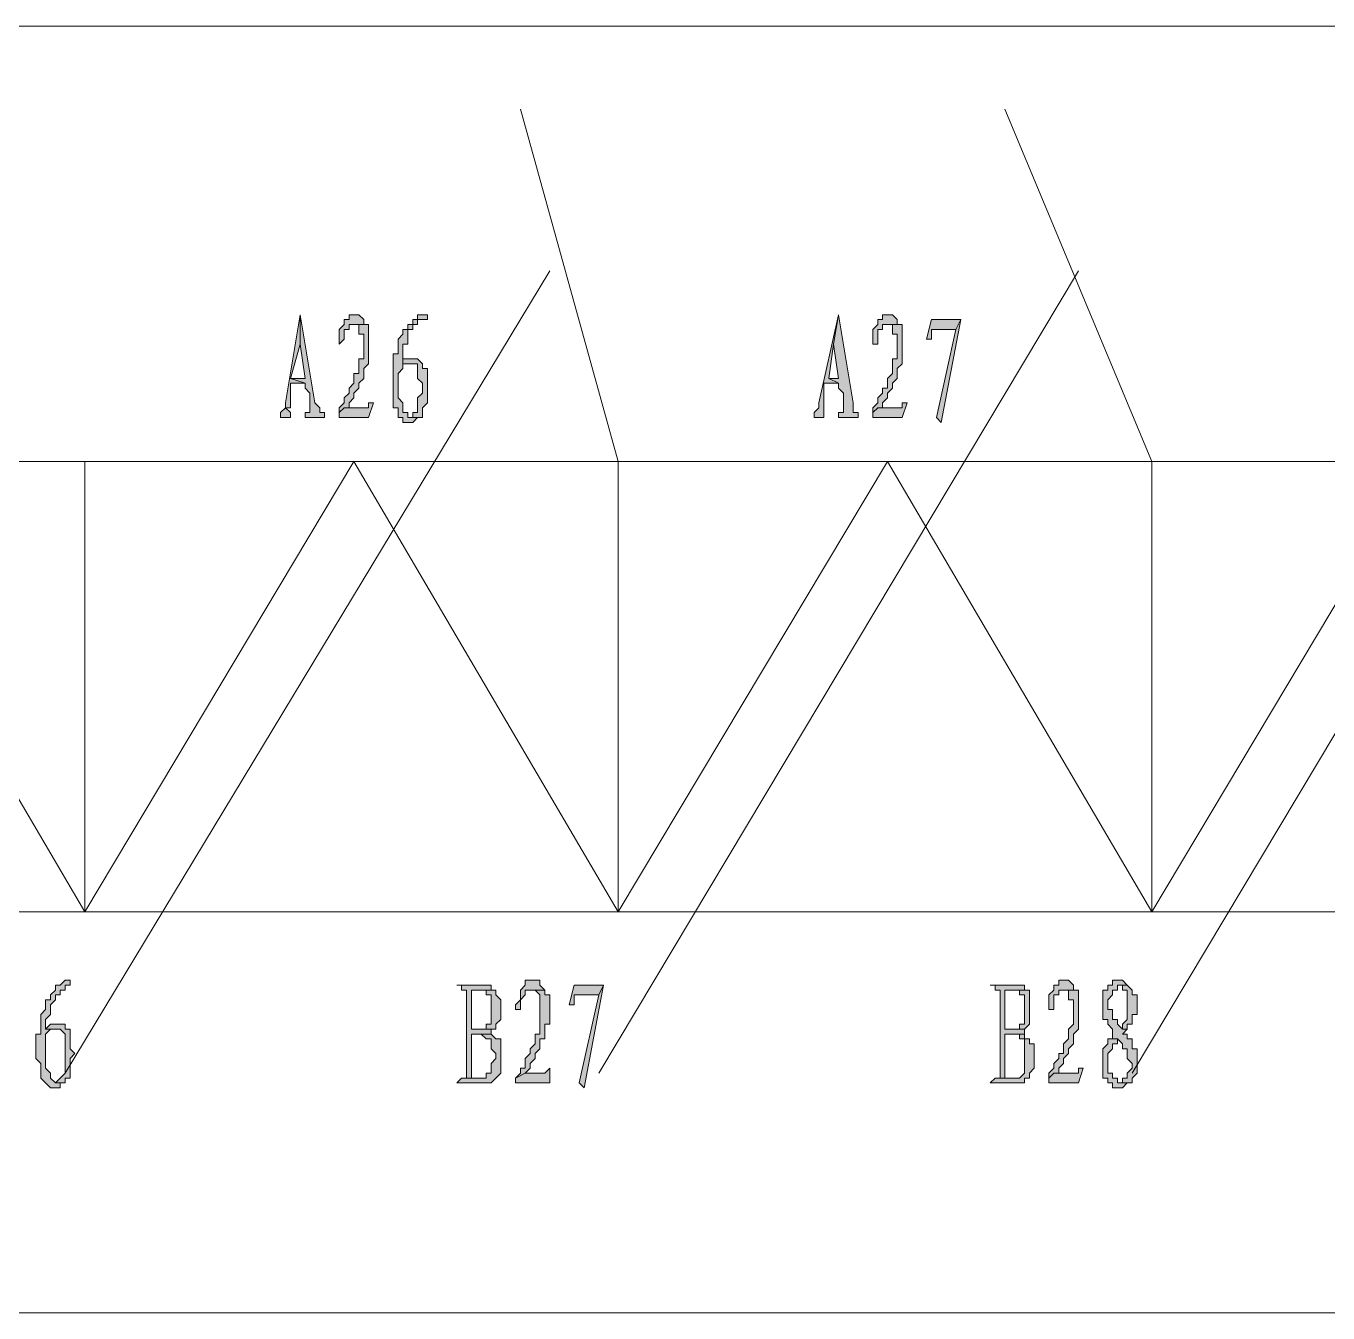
# Model space of a CAD drawing. Header units: millimetres. Extents: x 6 to 291, y 4 to 206.
# Drawn here: x 150.33 to 161.59, y 184.07 to 195.2 of the extents above; entities that cross this region are included whole.
import ezdxf

# ---------------------------------------------------------------- set-up
doc = ezdxf.new("R2010")
doc.units = ezdxf.units.MM
doc.layers.add('C00-00-00', color=7, linetype='Continuous')

msp = doc.modelspace()

# ---------------------------------------------------------------- hatches: boundary and pattern name
at = {"layer": 'C00-00-00'}
h = msp.add_hatch(color=256, dxfattribs=at)
h.dxf.hatch_style = 2
h.paths.add_polyline_path([(152.696332, 192.701335), (152.569332, 191.939335), (152.569332, 191.897002), (152.526999, 191.854669), (152.526999, 191.812335), (152.611665, 191.812335), (152.611665, 191.854669), (152.569332, 191.897002), (152.611665, 191.897002), (152.611665, 192.108669), (152.738665, 192.108669), (152.611665, 192.151002), (152.696332, 192.447335)])
h = msp.add_hatch(color=256, dxfattribs=at)
h.dxf.hatch_style = 2
h.paths.add_polyline_path([(152.696332, 192.701335), (152.696332, 192.447335), (152.738665, 192.151002), (152.611665, 192.151002), (152.738665, 192.108669), (152.738665, 192.066335), (152.780999, 192.024002), (152.780999, 191.897002), (152.780999, 191.854669), (152.738665, 191.854669), (152.738665, 191.812335), (152.907999, 191.812335), (152.907999, 191.854669), (152.865665, 191.854669), (152.865665, 191.897002), (152.823332, 191.939335)])
h = msp.add_hatch(color=256, dxfattribs=at)
h.dxf.hatch_style = 2
h.paths.add_polyline_path([(153.162001, 192.701335), (153.119668, 192.701335), (153.119668, 192.659002), (153.077335, 192.659002), (153.077335, 192.616669), (153.035001, 192.574335), (153.035001, 192.532002), (153.035001, 192.489669), (153.035001, 192.447335), (153.077335, 192.489669), (153.077335, 192.532002), (153.077335, 192.574335), (153.119668, 192.574335), (153.119668, 192.616669), (153.162001, 192.616669), (153.289001, 192.616669), (153.246668, 192.616669), (153.246668, 192.659002), (153.204335, 192.701335)])
h = msp.add_hatch(color=256, dxfattribs=at)
h.dxf.hatch_style = 2
h.paths.add_polyline_path([(153.797008, 192.701335), (153.712341, 192.701335), (153.712341, 192.659002), (153.670008, 192.659002), (153.670008, 192.616669), (153.627674, 192.616669), (153.627674, 192.574335), (153.585341, 192.574335), (153.585341, 192.532002), (153.543008, 192.489669), (153.543008, 192.447335), (153.543008, 192.405002), (153.543008, 192.362669), (153.500674, 192.362669), (153.500674, 192.278002), (153.500674, 192.235669), (153.500674, 191.981669), (153.500674, 191.897002), (153.543008, 191.897002), (153.543008, 191.854669), (153.543008, 191.812335), (153.585341, 191.812335), (153.585341, 191.770002), (153.670008, 191.770002), (153.712341, 191.812335), (153.754674, 191.812335), (153.627674, 191.812335), (153.627674, 191.854669), (153.585341, 191.854669), (153.585341, 191.897002), (153.585341, 191.939335), (153.543008, 191.981669), (153.543008, 192.193335), (153.585341, 192.235669), (153.585341, 192.278002), (153.670008, 192.278002), (153.585341, 192.278002), (153.585341, 192.362669), (153.585341, 192.405002), (153.585341, 192.447335), (153.627674, 192.447335), (153.627674, 192.532002), (153.627674, 192.574335), (153.670008, 192.574335), (153.670008, 192.616669), (153.712341, 192.616669), (153.712341, 192.659002), (153.754674, 192.659002), (153.797008, 192.659002)])
h = msp.add_hatch(color=256, dxfattribs=at)
h.dxf.hatch_style = 2
h.paths.add_polyline_path([(157.352992, 192.701335), (157.183659, 191.939335), (157.183659, 191.897002), (157.141326, 191.854669), (157.141326, 191.812335), (157.225992, 191.812335), (157.225992, 191.854669), (157.225992, 191.897002), (157.225992, 192.108669), (157.352992, 192.108669), (157.268326, 192.151002), (157.310659, 192.447335)])
h = msp.add_hatch(color=256, dxfattribs=at)
h.dxf.hatch_style = 2
h.paths.add_polyline_path([(157.352992, 192.701335), (157.310659, 192.447335), (157.352992, 192.151002), (157.268326, 192.151002), (157.352992, 192.108669), (157.352992, 192.066335), (157.395326, 192.024002), (157.395326, 191.897002), (157.395326, 191.854669), (157.352992, 191.854669), (157.352992, 191.812335), (157.522326, 191.812335), (157.522326, 191.854669), (157.479992, 191.854669), (157.479992, 191.897002), (157.479992, 191.939335)])
h = msp.add_hatch(color=256, dxfattribs=at)
h.dxf.hatch_style = 2
h.paths.add_polyline_path([(157.776335, 192.701335), (157.734002, 192.701335), (157.734002, 192.659002), (157.691669, 192.659002), (157.691669, 192.616669), (157.649335, 192.574335), (157.649335, 192.489669), (157.649335, 192.447335), (157.691669, 192.447335), (157.691669, 192.532002), (157.691669, 192.574335), (157.734002, 192.574335), (157.734002, 192.616669), (157.776335, 192.616669), (157.903335, 192.616669), (157.861002, 192.616669), (157.861002, 192.659002), (157.818669, 192.701335)])
h = msp.add_hatch(color=256, dxfattribs=at)
h.dxf.hatch_style = 2
h.paths.add_polyline_path([(153.288996, 192.616669), (153.161996, 192.616669), (153.204329, 192.616669), (153.204329, 192.574335), (153.204329, 192.532002), (153.246663, 192.532002), (153.246663, 192.320335), (153.204329, 192.320335), (153.204329, 192.235669), (153.204329, 192.193335), (153.161996, 192.193335), (153.161996, 192.151002), (153.161996, 192.108669), (153.119663, 192.066335), (153.119663, 192.024002), (153.077329, 191.981669), (153.077329, 191.939335), (153.034996, 191.897002), (153.034996, 191.854669), (153.077329, 191.897002), (153.119663, 191.897002), (153.119663, 191.939335), (153.161996, 191.981669), (153.161996, 192.024002), (153.204329, 192.066335), (153.204329, 192.108669), (153.246663, 192.151002), (153.246663, 192.193335), (153.246663, 192.235669), (153.288996, 192.278002), (153.288996, 192.320335), (153.288996, 192.574335)])
h = msp.add_hatch(color=256, dxfattribs=at)
h.dxf.hatch_style = 2
h.paths.add_polyline_path([(157.90333, 192.616669), (157.77633, 192.616669), (157.818663, 192.616669), (157.818663, 192.574335), (157.818663, 192.532002), (157.860997, 192.532002), (157.860997, 192.320335), (157.818663, 192.320335), (157.818663, 192.235669), (157.818663, 192.193335), (157.77633, 192.151002), (157.77633, 192.108669), (157.77633, 192.066335), (157.733997, 192.066335), (157.733997, 192.024002), (157.691663, 191.981669), (157.691663, 191.939335), (157.64933, 191.897002), (157.64933, 191.854669), (157.691663, 191.897002), (157.733997, 191.897002), (157.733997, 191.939335), (157.77633, 191.981669), (157.77633, 192.024002), (157.818663, 192.066335), (157.818663, 192.108669), (157.860997, 192.151002), (157.860997, 192.193335), (157.860997, 192.235669), (157.90333, 192.278002), (157.90333, 192.320335), (157.90333, 192.574335)])
h = msp.add_hatch(color=256, dxfattribs=at)
h.dxf.hatch_style = 2
h.paths.add_polyline_path([(158.411326, 192.659003), (158.157326, 192.659003), (158.114992, 192.48967), (158.157326, 192.48967), (158.157326, 192.532003), (158.157326, 192.574336), (158.199659, 192.574336), (158.368992, 192.574336)])
h = msp.add_hatch(color=256, dxfattribs=at)
h.dxf.hatch_style = 2
h.paths.add_polyline_path([(158.411326, 192.659003), (158.368999, 192.574336), (158.199662, 191.812335), (158.242004, 191.770003)])
h = msp.add_hatch(color=256, dxfattribs=at)
h.dxf.hatch_style = 2
h.paths.add_polyline_path([(153.669997, 192.320337), (153.627663, 192.320337), (153.58533, 192.320337), (153.58533, 192.278003), (153.669997, 192.278003), (153.71233, 192.278003), (153.71233, 192.23567), (153.71233, 192.151003), (153.754663, 192.10867), (153.754663, 192.024003), (153.71233, 191.98167), (153.71233, 191.939337), (153.71233, 191.897003), (153.71233, 191.85467), (153.669997, 191.85467), (153.669997, 191.812337), (153.627663, 191.812337), (153.754663, 191.812337), (153.754663, 191.85467), (153.754663, 191.897003), (153.796997, 191.939337), (153.796997, 192.23567), (153.754663, 192.23567), (153.754663, 192.278003), (153.71233, 192.320337)])
h = msp.add_hatch(color=256, dxfattribs=at)
h.dxf.hatch_style = 2
h.paths.add_polyline_path([(153.331339, 191.939336), (153.289005, 191.939336), (153.289005, 191.897002), (153.246672, 191.897002), (153.077339, 191.897002), (153.035005, 191.854669), (153.035005, 191.812336), (153.289005, 191.812336)])
h = msp.add_hatch(color=256, dxfattribs=at)
h.dxf.hatch_style = 2
h.paths.add_polyline_path([(157.945672, 191.939336), (157.903339, 191.939336), (157.903339, 191.897002), (157.861006, 191.897002), (157.691672, 191.897002), (157.649339, 191.854669), (157.649339, 191.812336), (157.903339, 191.812336)])
h = msp.add_hatch(color=256, dxfattribs=at)
h.dxf.hatch_style = 2
h.paths.add_polyline_path([(150.70666, 186.944003), (150.664327, 186.944003), (150.621994, 186.90167), (150.57966, 186.90167), (150.57966, 186.859337), (150.537327, 186.817003), (150.537327, 186.77467), (150.494994, 186.77467), (150.494994, 186.732337), (150.494994, 186.690003), (150.45266, 186.64767), (150.45266, 186.605337), (150.45266, 186.52067), (150.45266, 186.478337), (150.410327, 186.478337), (150.410327, 186.26667), (150.45266, 186.224337), (150.45266, 186.13967), (150.45266, 186.097337), (150.494994, 186.055003), (150.537327, 186.01267), (150.621994, 186.01267), (150.621994, 186.055003), (150.664327, 186.055003), (150.57966, 186.055003), (150.537327, 186.097337), (150.537327, 186.13967), (150.494994, 186.182003), (150.494994, 186.224337), (150.494994, 186.436003), (150.494994, 186.478337), (150.537327, 186.52067), (150.621994, 186.52067), (150.494994, 186.52067), (150.494994, 186.605337), (150.537327, 186.64767), (150.537327, 186.690003), (150.537327, 186.732337), (150.57966, 186.77467), (150.57966, 186.817003), (150.621994, 186.817003), (150.621994, 186.859337), (150.664327, 186.859337), (150.664327, 186.90167), (150.70666, 186.90167)])
h = msp.add_hatch(color=256, dxfattribs=at)
h.dxf.hatch_style = 2
h.paths.add_polyline_path([(154.72833, 186.944003), (154.643663, 186.944003), (154.643663, 186.90167), (154.60133, 186.859337), (154.60133, 186.817003), (154.60133, 186.77467), (154.558997, 186.732337), (154.558997, 186.690003), (154.60133, 186.690003), (154.60133, 186.77467), (154.643663, 186.817003), (154.643663, 186.859337), (154.685997, 186.859337), (154.812997, 186.859337), (154.770663, 186.90167), (154.770663, 186.944003)])
h = msp.add_hatch(color=256, dxfattribs=at)
h.dxf.hatch_style = 2
h.paths.add_polyline_path([(159.300338, 186.944003), (159.258004, 186.944003), (159.258004, 186.90167), (159.215671, 186.90167), (159.215671, 186.859337), (159.173338, 186.817003), (159.173338, 186.732337), (159.173338, 186.690003), (159.215671, 186.690003), (159.215671, 186.77467), (159.215671, 186.817003), (159.258004, 186.817003), (159.258004, 186.859337), (159.300338, 186.859337), (159.427338, 186.859337), (159.385004, 186.859337), (159.385004, 186.90167), (159.342671, 186.944003)])
h = msp.add_hatch(color=256, dxfattribs=at)
h.dxf.hatch_style = 2
h.paths.add_polyline_path([(159.808333, 186.944003), (159.723667, 186.944003), (159.723667, 186.90167), (159.681333, 186.90167), (159.681333, 186.859337), (159.639, 186.859337), (159.639, 186.77467), (159.639, 186.732337), (159.639, 186.690003), (159.639, 186.605337), (159.681333, 186.605337), (159.681333, 186.563003), (159.723667, 186.52067), (159.723667, 186.478337), (159.723667, 186.436003), (159.766, 186.436003), (159.808333, 186.39367), (159.808333, 186.351337), (159.850667, 186.351337), (159.850667, 186.309003), (159.850667, 186.26667), (159.893, 186.224337), (159.893, 186.182003), (159.850667, 186.13967), (159.850667, 186.097337), (159.808333, 186.097337), (159.808333, 186.055003), (159.766, 186.055003), (159.893, 186.055003), (159.893, 186.097337), (159.935333, 186.13967), (159.935333, 186.351337), (159.893, 186.351337), (159.893, 186.39367), (159.893, 186.436003), (159.850667, 186.436003), (159.850667, 186.478337), (159.808333, 186.478337), (159.850667, 186.52067), (159.808333, 186.52067), (159.766, 186.563003), (159.766, 186.605337), (159.723667, 186.605337), (159.723667, 186.64767), (159.723667, 186.690003), (159.681333, 186.690003), (159.681333, 186.77467), (159.723667, 186.817003), (159.723667, 186.859337), (159.766, 186.859337), (159.766, 186.90167), (159.850667, 186.90167)])
h = msp.add_hatch(color=256, dxfattribs=at)
h.dxf.hatch_style = 2
h.paths.add_polyline_path([(154.220335, 186.901669), (154.051001, 186.901669), (154.093335, 186.901669), (154.093335, 186.859336), (154.135668, 186.859336), (154.135668, 186.097336), (154.093335, 186.097336), (154.220335, 186.097336), (154.178001, 186.097336), (154.178001, 186.478336), (154.220335, 186.478336), (154.347335, 186.478336), (154.305001, 186.478336), (154.347335, 186.478336), (154.347335, 186.520669), (154.220335, 186.520669), (154.178001, 186.520669), (154.178001, 186.859336), (154.220335, 186.859336), (154.347335, 186.859336), (154.347335, 186.901669), (154.305001, 186.901669)])
h = msp.add_hatch(color=256, dxfattribs=at)
h.dxf.hatch_style = 2
h.paths.add_polyline_path([(154.347329, 186.859337), (154.262663, 186.859337), (154.304996, 186.859337), (154.304996, 186.817003), (154.347329, 186.817003), (154.347329, 186.77467), (154.347329, 186.732337), (154.347329, 186.64767), (154.347329, 186.605337), (154.347329, 186.563003), (154.304996, 186.563003), (154.304996, 186.52067), (154.262663, 186.52067), (154.220329, 186.52067), (154.347329, 186.52067), (154.389663, 186.52067), (154.389663, 186.563003), (154.431996, 186.605337), (154.431996, 186.77467), (154.389663, 186.817003), (154.389663, 186.859337)])
h = msp.add_hatch(color=256, dxfattribs=at)
h.dxf.hatch_style = 2
h.paths.add_polyline_path([(154.812999, 186.859337), (154.685999, 186.859337), (154.728332, 186.859337), (154.770665, 186.817003), (154.770665, 186.77467), (154.770665, 186.563003), (154.770665, 186.478337), (154.728332, 186.478337), (154.728332, 186.436003), (154.728332, 186.39367), (154.685999, 186.351337), (154.685999, 186.309003), (154.643665, 186.26667), (154.643665, 186.224337), (154.643665, 186.182003), (154.601332, 186.182003), (154.601332, 186.13967), (154.558999, 186.097337), (154.643665, 186.13967), (154.685999, 186.182003), (154.685999, 186.224337), (154.728332, 186.26667), (154.728332, 186.309003), (154.770665, 186.351337), (154.770665, 186.39367), (154.770665, 186.436003), (154.812999, 186.436003), (154.812999, 186.478337), (154.812999, 186.52067), (154.812999, 186.563003), (154.855332, 186.563003), (154.855332, 186.817003), (154.812999, 186.817003)])
h = msp.add_hatch(color=256, dxfattribs=at)
h.dxf.hatch_style = 2
h.paths.add_polyline_path([(155.320994, 186.901669), (155.066994, 186.901669), (155.024661, 186.732336), (155.066994, 186.732336), (155.066994, 186.817002), (155.109328, 186.817002), (155.278661, 186.817002)])
h = msp.add_hatch(color=256, dxfattribs=at)
h.dxf.hatch_style = 2
h.paths.add_polyline_path([(155.320994, 186.901669), (155.278668, 186.817002), (155.109331, 186.055003), (155.151673, 186.012669)])
h = msp.add_hatch(color=256, dxfattribs=at)
h.dxf.hatch_style = 2
h.paths.add_polyline_path([(158.834669, 186.901669), (158.665335, 186.901669), (158.707669, 186.901669), (158.707669, 186.859336), (158.750002, 186.859336), (158.750002, 186.097336), (158.707669, 186.097336), (158.834669, 186.097336), (158.792335, 186.097336), (158.792335, 186.478336), (158.834669, 186.478336), (158.961669, 186.478336), (158.919335, 186.478336), (158.961669, 186.478336), (158.961669, 186.520669), (158.834669, 186.520669), (158.792335, 186.520669), (158.792335, 186.859336), (158.834669, 186.859336), (158.961669, 186.859336), (158.961669, 186.901669), (158.919335, 186.901669)])
h = msp.add_hatch(color=256, dxfattribs=at)
h.dxf.hatch_style = 2
h.paths.add_polyline_path([(158.961663, 186.859337), (158.876997, 186.859337), (158.91933, 186.859337), (158.91933, 186.817003), (158.961663, 186.817003), (158.961663, 186.77467), (158.961663, 186.732337), (158.961663, 186.64767), (158.961663, 186.605337), (158.961663, 186.563003), (158.91933, 186.563003), (158.91933, 186.52067), (158.876997, 186.52067), (158.834663, 186.52067), (158.961663, 186.52067), (159.003997, 186.563003), (159.003997, 186.605337), (159.003997, 186.817003), (159.003997, 186.859337)])
h = msp.add_hatch(color=256, dxfattribs=at)
h.dxf.hatch_style = 2
h.paths.add_polyline_path([(159.427333, 186.859337), (159.300333, 186.859337), (159.342666, 186.859337), (159.342666, 186.817003), (159.342666, 186.77467), (159.384999, 186.77467), (159.384999, 186.563003), (159.342666, 186.52067), (159.342666, 186.478337), (159.342666, 186.436003), (159.300333, 186.39367), (159.300333, 186.351337), (159.300333, 186.309003), (159.257999, 186.309003), (159.257999, 186.26667), (159.215666, 186.224337), (159.215666, 186.182003), (159.173333, 186.13967), (159.173333, 186.097337), (159.215666, 186.13967), (159.257999, 186.13967), (159.257999, 186.182003), (159.300333, 186.224337), (159.300333, 186.26667), (159.342666, 186.309003), (159.342666, 186.351337), (159.384999, 186.39367), (159.384999, 186.436003), (159.384999, 186.478337), (159.427333, 186.52067), (159.427333, 186.563003), (159.427333, 186.817003)])
h = msp.add_hatch(color=256, dxfattribs=at)
h.dxf.hatch_style = 2
h.paths.add_polyline_path([(159.85066, 186.901669), (159.765993, 186.901669), (159.808326, 186.901669), (159.808326, 186.859336), (159.85066, 186.859336), (159.85066, 186.817002), (159.85066, 186.647669), (159.85066, 186.605336), (159.808326, 186.563002), (159.808326, 186.520669), (159.85066, 186.520669), (159.85066, 186.563002), (159.892993, 186.563002), (159.892993, 186.605336), (159.892993, 186.647669), (159.935326, 186.647669), (159.935326, 186.817002), (159.892993, 186.817002), (159.892993, 186.859336)])
h = msp.add_hatch(color=256, dxfattribs=at)
h.dxf.hatch_style = 2
h.paths.add_polyline_path([(150.622008, 186.563003), (150.537341, 186.563003), (150.495008, 186.520669), (150.622008, 186.520669), (150.664341, 186.478336), (150.664341, 186.436003), (150.664341, 186.393669), (150.664341, 186.224336), (150.664341, 186.182003), (150.664341, 186.139669), (150.622008, 186.097336), (150.579674, 186.055003), (150.664341, 186.055003), (150.664341, 186.097336), (150.706674, 186.097336), (150.706674, 186.139669), (150.706674, 186.266669), (150.749008, 186.309003), (150.706674, 186.351336), (150.706674, 186.478336), (150.706674, 186.520669), (150.664341, 186.520669), (150.664341, 186.563003)])
h = msp.add_hatch(color=256, dxfattribs=at)
h.dxf.hatch_style = 2
h.paths.add_polyline_path([(154.347329, 186.478336), (154.220329, 186.478336), (154.262663, 186.478336), (154.304996, 186.436003), (154.347329, 186.436003), (154.347329, 186.393669), (154.347329, 186.351336), (154.389663, 186.309003), (154.389663, 186.266669), (154.347329, 186.224336), (154.347329, 186.182003), (154.347329, 186.139669), (154.304996, 186.139669), (154.304996, 186.097336), (154.262663, 186.097336), (154.093329, 186.097336), (154.050996, 186.055003), (154.093329, 186.055003), (154.304996, 186.055003), (154.347329, 186.055003), (154.389663, 186.097336), (154.431996, 186.139669), (154.431996, 186.182003), (154.431996, 186.393669), (154.431996, 186.436003), (154.389663, 186.436003)])
h = msp.add_hatch(color=256, dxfattribs=at)
h.dxf.hatch_style = 2
h.paths.add_polyline_path([(158.961663, 186.478336), (158.834663, 186.478336), (158.876997, 186.478336), (158.91933, 186.478336), (158.91933, 186.436003), (158.961663, 186.436003), (158.961663, 186.393669), (158.961663, 186.351336), (158.961663, 186.224336), (158.961663, 186.182003), (158.961663, 186.139669), (158.91933, 186.097336), (158.876997, 186.097336), (158.707663, 186.097336), (158.66533, 186.055003), (158.707663, 186.055003), (158.91933, 186.055003), (158.961663, 186.055003), (158.961663, 186.097336), (159.003997, 186.097336), (159.003997, 186.139669), (159.04633, 186.182003), (159.04633, 186.224336), (159.04633, 186.266669), (159.04633, 186.309003), (159.04633, 186.393669), (159.003997, 186.393669), (159.003997, 186.436003), (158.961663, 186.436003)])
h = msp.add_hatch(color=256, dxfattribs=at)
h.dxf.hatch_style = 2
h.paths.add_polyline_path([(159.723665, 186.436002), (159.681331, 186.436002), (159.681331, 186.393668), (159.638998, 186.351335), (159.638998, 186.309002), (159.638998, 186.182002), (159.638998, 186.139668), (159.638998, 186.097335), (159.681331, 186.097335), (159.681331, 186.055002), (159.723665, 186.055002), (159.723665, 186.012668), (159.765998, 186.012668), (159.808331, 186.012668), (159.850665, 186.055002), (159.892998, 186.055002), (159.765998, 186.055002), (159.765998, 186.097335), (159.723665, 186.097335), (159.723665, 186.139668), (159.681331, 186.139668), (159.681331, 186.309002), (159.723665, 186.351335), (159.723665, 186.393668), (159.765998, 186.393668), (159.765998, 186.436002)])
h = msp.add_hatch(color=256, dxfattribs=at)
h.dxf.hatch_style = 2
h.paths.add_polyline_path([(154.855341, 186.182002), (154.813008, 186.139669), (154.643674, 186.139669), (154.559008, 186.097335), (154.559008, 186.055002), (154.855341, 186.055002)])
h = msp.add_hatch(color=256, dxfattribs=at)
h.dxf.hatch_style = 2
h.paths.add_polyline_path([(159.469659, 186.182002), (159.427326, 186.182002), (159.427326, 186.139669), (159.384992, 186.139669), (159.215659, 186.139669), (159.173326, 186.097335), (159.173326, 186.055002), (159.427326, 186.055002)])

# ---------------------------------------------------------------- linework, layer by layer
at = {"layer": 'C00-00-00', "lineweight": 5}
for points in [[(146.812001, 195.199002), (247.142004, 195.199002)], [(155.448005, 191.431336), (154.601335, 194.479336)], [(160.062339, 191.431336), (158.792326, 194.479336)], [(154.855341, 193.082336), (150.664334, 186.13967)], [(159.427333, 193.082336), (155.278668, 186.13967)], [(164.041667, 193.082336), (159.893002, 186.13967)], [(35.517668, 191.431336), (252.010328, 191.431336)], [(141.604999, 187.536669), (143.933337, 191.431336), (146.219333, 187.536669), (148.547671, 191.431336), (150.833667, 187.536669), (153.162005, 191.431336), (155.448001, 187.536669), (157.776331, 191.431336), (160.062335, 187.536669), (162.390665, 191.431336), (164.676669, 187.536669), (167.004999, 191.431336), (169.291003, 187.536669), (171.576999, 191.431336), (173.905329, 187.536669), (176.191333, 191.431336), (178.519663, 187.536669), (180.805667, 191.431336)], [(150.833671, 191.431336), (150.833671, 187.536669)], [(155.448005, 191.431336), (155.448005, 187.536669)], [(160.062339, 191.431336), (160.062339, 187.536669)], [(35.517668, 187.536669), (252.010328, 187.536669)], [(146.812001, 184.065335), (247.142004, 184.065335)]]:
    msp.add_lwpolyline(points, dxfattribs=at)
at = {"layer": 'C00-00-00', "lineweight": 13}
for points in [[(152.696332, 192.701335), (152.569332, 191.939335), (152.569332, 191.897002), (152.526999, 191.854669), (152.526999, 191.812335), (152.611665, 191.812335), (152.611665, 191.854669), (152.569332, 191.897002), (152.611665, 191.897002), (152.611665, 192.108669), (152.738665, 192.108669), (152.611665, 192.151002), (152.696332, 192.447335)], [(152.696332, 192.701335), (152.696332, 192.447335), (152.738665, 192.151002), (152.611665, 192.151002), (152.738665, 192.108669), (152.738665, 192.066335), (152.780999, 192.024002), (152.780999, 191.897002), (152.780999, 191.854669), (152.738665, 191.854669), (152.738665, 191.812335), (152.907999, 191.812335), (152.907999, 191.854669), (152.865665, 191.854669), (152.865665, 191.897002), (152.823332, 191.939335)], [(153.162001, 192.701335), (153.119668, 192.701335), (153.119668, 192.659002), (153.077335, 192.659002), (153.077335, 192.616669), (153.035001, 192.574335), (153.035001, 192.532002), (153.035001, 192.489669), (153.035001, 192.447335), (153.077335, 192.489669), (153.077335, 192.532002), (153.077335, 192.574335), (153.119668, 192.574335), (153.119668, 192.616669), (153.162001, 192.616669), (153.289001, 192.616669), (153.246668, 192.616669), (153.246668, 192.659002), (153.204335, 192.701335)], [(153.797008, 192.701335), (153.712341, 192.701335), (153.712341, 192.659002), (153.670008, 192.659002), (153.670008, 192.616669), (153.627674, 192.616669), (153.627674, 192.574335), (153.585341, 192.574335), (153.585341, 192.532002), (153.543008, 192.489669), (153.543008, 192.447335), (153.543008, 192.405002), (153.543008, 192.362669), (153.500674, 192.362669), (153.500674, 192.278002), (153.500674, 192.235669), (153.500674, 191.981669), (153.500674, 191.897002), (153.543008, 191.897002), (153.543008, 191.854669), (153.543008, 191.812335), (153.585341, 191.812335), (153.585341, 191.770002), (153.670008, 191.770002), (153.712341, 191.812335), (153.754674, 191.812335), (153.627674, 191.812335), (153.627674, 191.854669), (153.585341, 191.854669), (153.585341, 191.897002), (153.585341, 191.939335), (153.543008, 191.981669), (153.543008, 192.193335), (153.585341, 192.235669), (153.585341, 192.278002), (153.670008, 192.278002), (153.585341, 192.278002), (153.585341, 192.362669), (153.585341, 192.405002), (153.585341, 192.447335), (153.627674, 192.447335), (153.627674, 192.532002), (153.627674, 192.574335), (153.670008, 192.574335), (153.670008, 192.616669), (153.712341, 192.616669), (153.712341, 192.659002), (153.754674, 192.659002), (153.797008, 192.659002)], [(157.352992, 192.701335), (157.183659, 191.939335), (157.183659, 191.897002), (157.141326, 191.854669), (157.141326, 191.812335), (157.225992, 191.812335), (157.225992, 191.854669), (157.225992, 191.897002), (157.225992, 192.108669), (157.352992, 192.108669), (157.268326, 192.151002), (157.310659, 192.447335)], [(157.352992, 192.701335), (157.310659, 192.447335), (157.352992, 192.151002), (157.268326, 192.151002), (157.352992, 192.108669), (157.352992, 192.066335), (157.395326, 192.024002), (157.395326, 191.897002), (157.395326, 191.854669), (157.352992, 191.854669), (157.352992, 191.812335), (157.522326, 191.812335), (157.522326, 191.854669), (157.479992, 191.854669), (157.479992, 191.897002), (157.479992, 191.939335)], [(157.776335, 192.701335), (157.734002, 192.701335), (157.734002, 192.659002), (157.691669, 192.659002), (157.691669, 192.616669), (157.649335, 192.574335), (157.649335, 192.489669), (157.649335, 192.447335), (157.691669, 192.447335), (157.691669, 192.532002), (157.691669, 192.574335), (157.734002, 192.574335), (157.734002, 192.616669), (157.776335, 192.616669), (157.903335, 192.616669), (157.861002, 192.616669), (157.861002, 192.659002), (157.818669, 192.701335)], [(153.288996, 192.616669), (153.161996, 192.616669), (153.204329, 192.616669), (153.204329, 192.574335), (153.204329, 192.532002), (153.246663, 192.532002), (153.246663, 192.320335), (153.204329, 192.320335), (153.204329, 192.235669), (153.204329, 192.193335), (153.161996, 192.193335), (153.161996, 192.151002), (153.161996, 192.108669), (153.119663, 192.066335), (153.119663, 192.024002), (153.077329, 191.981669), (153.077329, 191.939335), (153.034996, 191.897002), (153.034996, 191.854669), (153.077329, 191.897002), (153.119663, 191.897002), (153.119663, 191.939335), (153.161996, 191.981669), (153.161996, 192.024002), (153.204329, 192.066335), (153.204329, 192.108669), (153.246663, 192.151002), (153.246663, 192.193335), (153.246663, 192.235669), (153.288996, 192.278002), (153.288996, 192.320335), (153.288996, 192.574335)], [(157.90333, 192.616669), (157.77633, 192.616669), (157.818663, 192.616669), (157.818663, 192.574335), (157.818663, 192.532002), (157.860997, 192.532002), (157.860997, 192.320335), (157.818663, 192.320335), (157.818663, 192.235669), (157.818663, 192.193335), (157.77633, 192.151002), (157.77633, 192.108669), (157.77633, 192.066335), (157.733997, 192.066335), (157.733997, 192.024002), (157.691663, 191.981669), (157.691663, 191.939335), (157.64933, 191.897002), (157.64933, 191.854669), (157.691663, 191.897002), (157.733997, 191.897002), (157.733997, 191.939335), (157.77633, 191.981669), (157.77633, 192.024002), (157.818663, 192.066335), (157.818663, 192.108669), (157.860997, 192.151002), (157.860997, 192.193335), (157.860997, 192.235669), (157.90333, 192.278002), (157.90333, 192.320335), (157.90333, 192.574335)], [(158.411326, 192.659003), (158.157326, 192.659003), (158.114992, 192.48967), (158.157326, 192.48967), (158.157326, 192.532003), (158.157326, 192.574336), (158.199659, 192.574336), (158.368992, 192.574336)], [(158.411326, 192.659003), (158.368999, 192.574336), (158.199662, 191.812335), (158.242004, 191.770003)], [(153.669997, 192.320337), (153.627663, 192.320337), (153.58533, 192.320337), (153.58533, 192.278003), (153.669997, 192.278003), (153.71233, 192.278003), (153.71233, 192.23567), (153.71233, 192.151003), (153.754663, 192.10867), (153.754663, 192.024003), (153.71233, 191.98167), (153.71233, 191.939337), (153.71233, 191.897003), (153.71233, 191.85467), (153.669997, 191.85467), (153.669997, 191.812337), (153.627663, 191.812337), (153.754663, 191.812337), (153.754663, 191.85467), (153.754663, 191.897003), (153.796997, 191.939337), (153.796997, 192.23567), (153.754663, 192.23567), (153.754663, 192.278003), (153.71233, 192.320337)], [(153.331339, 191.939336), (153.289005, 191.939336), (153.289005, 191.897002), (153.246672, 191.897002), (153.077339, 191.897002), (153.035005, 191.854669), (153.035005, 191.812336), (153.289005, 191.812336)], [(157.945672, 191.939336), (157.903339, 191.939336), (157.903339, 191.897002), (157.861006, 191.897002), (157.691672, 191.897002), (157.649339, 191.854669), (157.649339, 191.812336), (157.903339, 191.812336)], [(150.70666, 186.944003), (150.664327, 186.944003), (150.621994, 186.90167), (150.57966, 186.90167), (150.57966, 186.859337), (150.537327, 186.817003), (150.537327, 186.77467), (150.494994, 186.77467), (150.494994, 186.732337), (150.494994, 186.690003), (150.45266, 186.64767), (150.45266, 186.605337), (150.45266, 186.52067), (150.45266, 186.478337), (150.410327, 186.478337), (150.410327, 186.26667), (150.45266, 186.224337), (150.45266, 186.13967), (150.45266, 186.097337), (150.494994, 186.055003), (150.537327, 186.01267), (150.621994, 186.01267), (150.621994, 186.055003), (150.664327, 186.055003), (150.57966, 186.055003), (150.537327, 186.097337), (150.537327, 186.13967), (150.494994, 186.182003), (150.494994, 186.224337), (150.494994, 186.436003), (150.494994, 186.478337), (150.537327, 186.52067), (150.621994, 186.52067), (150.494994, 186.52067), (150.494994, 186.605337), (150.537327, 186.64767), (150.537327, 186.690003), (150.537327, 186.732337), (150.57966, 186.77467), (150.57966, 186.817003), (150.621994, 186.817003), (150.621994, 186.859337), (150.664327, 186.859337), (150.664327, 186.90167), (150.70666, 186.90167)], [(154.72833, 186.944003), (154.643663, 186.944003), (154.643663, 186.90167), (154.60133, 186.859337), (154.60133, 186.817003), (154.60133, 186.77467), (154.558997, 186.732337), (154.558997, 186.690003), (154.60133, 186.690003), (154.60133, 186.77467), (154.643663, 186.817003), (154.643663, 186.859337), (154.685997, 186.859337), (154.812997, 186.859337), (154.770663, 186.90167), (154.770663, 186.944003)], [(159.300338, 186.944003), (159.258004, 186.944003), (159.258004, 186.90167), (159.215671, 186.90167), (159.215671, 186.859337), (159.173338, 186.817003), (159.173338, 186.732337), (159.173338, 186.690003), (159.215671, 186.690003), (159.215671, 186.77467), (159.215671, 186.817003), (159.258004, 186.817003), (159.258004, 186.859337), (159.300338, 186.859337), (159.427338, 186.859337), (159.385004, 186.859337), (159.385004, 186.90167), (159.342671, 186.944003)], [(159.808333, 186.944003), (159.723667, 186.944003), (159.723667, 186.90167), (159.681333, 186.90167), (159.681333, 186.859337), (159.639, 186.859337), (159.639, 186.77467), (159.639, 186.732337), (159.639, 186.690003), (159.639, 186.605337), (159.681333, 186.605337), (159.681333, 186.563003), (159.723667, 186.52067), (159.723667, 186.478337), (159.723667, 186.436003), (159.766, 186.436003), (159.808333, 186.39367), (159.808333, 186.351337), (159.850667, 186.351337), (159.850667, 186.309003), (159.850667, 186.26667), (159.893, 186.224337), (159.893, 186.182003), (159.850667, 186.13967), (159.850667, 186.097337), (159.808333, 186.097337), (159.808333, 186.055003), (159.766, 186.055003), (159.893, 186.055003), (159.893, 186.097337), (159.935333, 186.13967), (159.935333, 186.351337), (159.893, 186.351337), (159.893, 186.39367), (159.893, 186.436003), (159.850667, 186.436003), (159.850667, 186.478337), (159.808333, 186.478337), (159.850667, 186.52067), (159.808333, 186.52067), (159.766, 186.563003), (159.766, 186.605337), (159.723667, 186.605337), (159.723667, 186.64767), (159.723667, 186.690003), (159.681333, 186.690003), (159.681333, 186.77467), (159.723667, 186.817003), (159.723667, 186.859337), (159.766, 186.859337), (159.766, 186.90167), (159.850667, 186.90167)], [(154.220335, 186.901669), (154.051001, 186.901669), (154.093335, 186.901669), (154.093335, 186.859336), (154.135668, 186.859336), (154.135668, 186.097336), (154.093335, 186.097336), (154.220335, 186.097336), (154.178001, 186.097336), (154.178001, 186.478336), (154.220335, 186.478336), (154.347335, 186.478336), (154.305001, 186.478336), (154.347335, 186.478336), (154.347335, 186.520669), (154.220335, 186.520669), (154.178001, 186.520669), (154.178001, 186.859336), (154.220335, 186.859336), (154.347335, 186.859336), (154.347335, 186.901669), (154.305001, 186.901669)], [(154.347329, 186.859337), (154.262663, 186.859337), (154.304996, 186.859337), (154.304996, 186.817003), (154.347329, 186.817003), (154.347329, 186.77467), (154.347329, 186.732337), (154.347329, 186.64767), (154.347329, 186.605337), (154.347329, 186.563003), (154.304996, 186.563003), (154.304996, 186.52067), (154.262663, 186.52067), (154.220329, 186.52067), (154.347329, 186.52067), (154.389663, 186.52067), (154.389663, 186.563003), (154.431996, 186.605337), (154.431996, 186.77467), (154.389663, 186.817003), (154.389663, 186.859337)], [(154.812999, 186.859337), (154.685999, 186.859337), (154.728332, 186.859337), (154.770665, 186.817003), (154.770665, 186.77467), (154.770665, 186.563003), (154.770665, 186.478337), (154.728332, 186.478337), (154.728332, 186.436003), (154.728332, 186.39367), (154.685999, 186.351337), (154.685999, 186.309003), (154.643665, 186.26667), (154.643665, 186.224337), (154.643665, 186.182003), (154.601332, 186.182003), (154.601332, 186.13967), (154.558999, 186.097337), (154.643665, 186.13967), (154.685999, 186.182003), (154.685999, 186.224337), (154.728332, 186.26667), (154.728332, 186.309003), (154.770665, 186.351337), (154.770665, 186.39367), (154.770665, 186.436003), (154.812999, 186.436003), (154.812999, 186.478337), (154.812999, 186.52067), (154.812999, 186.563003), (154.855332, 186.563003), (154.855332, 186.817003), (154.812999, 186.817003)], [(155.320994, 186.901669), (155.066994, 186.901669), (155.024661, 186.732336), (155.066994, 186.732336), (155.066994, 186.817002), (155.109328, 186.817002), (155.278661, 186.817002)], [(155.320994, 186.901669), (155.278668, 186.817002), (155.109331, 186.055003), (155.151673, 186.012669)], [(158.834669, 186.901669), (158.665335, 186.901669), (158.707669, 186.901669), (158.707669, 186.859336), (158.750002, 186.859336), (158.750002, 186.097336), (158.707669, 186.097336), (158.834669, 186.097336), (158.792335, 186.097336), (158.792335, 186.478336), (158.834669, 186.478336), (158.961669, 186.478336), (158.919335, 186.478336), (158.961669, 186.478336), (158.961669, 186.520669), (158.834669, 186.520669), (158.792335, 186.520669), (158.792335, 186.859336), (158.834669, 186.859336), (158.961669, 186.859336), (158.961669, 186.901669), (158.919335, 186.901669)], [(158.961663, 186.859337), (158.876997, 186.859337), (158.91933, 186.859337), (158.91933, 186.817003), (158.961663, 186.817003), (158.961663, 186.77467), (158.961663, 186.732337), (158.961663, 186.64767), (158.961663, 186.605337), (158.961663, 186.563003), (158.91933, 186.563003), (158.91933, 186.52067), (158.876997, 186.52067), (158.834663, 186.52067), (158.961663, 186.52067), (159.003997, 186.563003), (159.003997, 186.605337), (159.003997, 186.817003), (159.003997, 186.859337)], [(159.427333, 186.859337), (159.300333, 186.859337), (159.342666, 186.859337), (159.342666, 186.817003), (159.342666, 186.77467), (159.384999, 186.77467), (159.384999, 186.563003), (159.342666, 186.52067), (159.342666, 186.478337), (159.342666, 186.436003), (159.300333, 186.39367), (159.300333, 186.351337), (159.300333, 186.309003), (159.257999, 186.309003), (159.257999, 186.26667), (159.215666, 186.224337), (159.215666, 186.182003), (159.173333, 186.13967), (159.173333, 186.097337), (159.215666, 186.13967), (159.257999, 186.13967), (159.257999, 186.182003), (159.300333, 186.224337), (159.300333, 186.26667), (159.342666, 186.309003), (159.342666, 186.351337), (159.384999, 186.39367), (159.384999, 186.436003), (159.384999, 186.478337), (159.427333, 186.52067), (159.427333, 186.563003), (159.427333, 186.817003)], [(159.85066, 186.901669), (159.765993, 186.901669), (159.808326, 186.901669), (159.808326, 186.859336), (159.85066, 186.859336), (159.85066, 186.817002), (159.85066, 186.647669), (159.85066, 186.605336), (159.808326, 186.563002), (159.808326, 186.520669), (159.85066, 186.520669), (159.85066, 186.563002), (159.892993, 186.563002), (159.892993, 186.605336), (159.892993, 186.647669), (159.935326, 186.647669), (159.935326, 186.817002), (159.892993, 186.817002), (159.892993, 186.859336)], [(150.622008, 186.563003), (150.537341, 186.563003), (150.495008, 186.520669), (150.622008, 186.520669), (150.664341, 186.478336), (150.664341, 186.436003), (150.664341, 186.393669), (150.664341, 186.224336), (150.664341, 186.182003), (150.664341, 186.139669), (150.622008, 186.097336), (150.579674, 186.055003), (150.664341, 186.055003), (150.664341, 186.097336), (150.706674, 186.097336), (150.706674, 186.139669), (150.706674, 186.266669), (150.749008, 186.309003), (150.706674, 186.351336), (150.706674, 186.478336), (150.706674, 186.520669), (150.664341, 186.520669), (150.664341, 186.563003)], [(154.347329, 186.478336), (154.220329, 186.478336), (154.262663, 186.478336), (154.304996, 186.436003), (154.347329, 186.436003), (154.347329, 186.393669), (154.347329, 186.351336), (154.389663, 186.309003), (154.389663, 186.266669), (154.347329, 186.224336), (154.347329, 186.182003), (154.347329, 186.139669), (154.304996, 186.139669), (154.304996, 186.097336), (154.262663, 186.097336), (154.093329, 186.097336), (154.050996, 186.055003), (154.093329, 186.055003), (154.304996, 186.055003), (154.347329, 186.055003), (154.389663, 186.097336), (154.431996, 186.139669), (154.431996, 186.182003), (154.431996, 186.393669), (154.431996, 186.436003), (154.389663, 186.436003)], [(158.961663, 186.478336), (158.834663, 186.478336), (158.876997, 186.478336), (158.91933, 186.478336), (158.91933, 186.436003), (158.961663, 186.436003), (158.961663, 186.393669), (158.961663, 186.351336), (158.961663, 186.224336), (158.961663, 186.182003), (158.961663, 186.139669), (158.91933, 186.097336), (158.876997, 186.097336), (158.707663, 186.097336), (158.66533, 186.055003), (158.707663, 186.055003), (158.91933, 186.055003), (158.961663, 186.055003), (158.961663, 186.097336), (159.003997, 186.097336), (159.003997, 186.139669), (159.04633, 186.182003), (159.04633, 186.224336), (159.04633, 186.266669), (159.04633, 186.309003), (159.04633, 186.393669), (159.003997, 186.393669), (159.003997, 186.436003), (158.961663, 186.436003)], [(159.723665, 186.436002), (159.681331, 186.436002), (159.681331, 186.393668), (159.638998, 186.351335), (159.638998, 186.309002), (159.638998, 186.182002), (159.638998, 186.139668), (159.638998, 186.097335), (159.681331, 186.097335), (159.681331, 186.055002), (159.723665, 186.055002), (159.723665, 186.012668), (159.765998, 186.012668), (159.808331, 186.012668), (159.850665, 186.055002), (159.892998, 186.055002), (159.765998, 186.055002), (159.765998, 186.097335), (159.723665, 186.097335), (159.723665, 186.139668), (159.681331, 186.139668), (159.681331, 186.309002), (159.723665, 186.351335), (159.723665, 186.393668), (159.765998, 186.393668), (159.765998, 186.436002)], [(154.855341, 186.182002), (154.813008, 186.139669), (154.643674, 186.139669), (154.559008, 186.097335), (154.559008, 186.055002), (154.855341, 186.055002)], [(159.469659, 186.182002), (159.427326, 186.182002), (159.427326, 186.139669), (159.384992, 186.139669), (159.215659, 186.139669), (159.173326, 186.097335), (159.173326, 186.055002), (159.427326, 186.055002)]]:
    msp.add_lwpolyline(points, close=True, dxfattribs=at)

doc.saveas('drawing.dxf')
